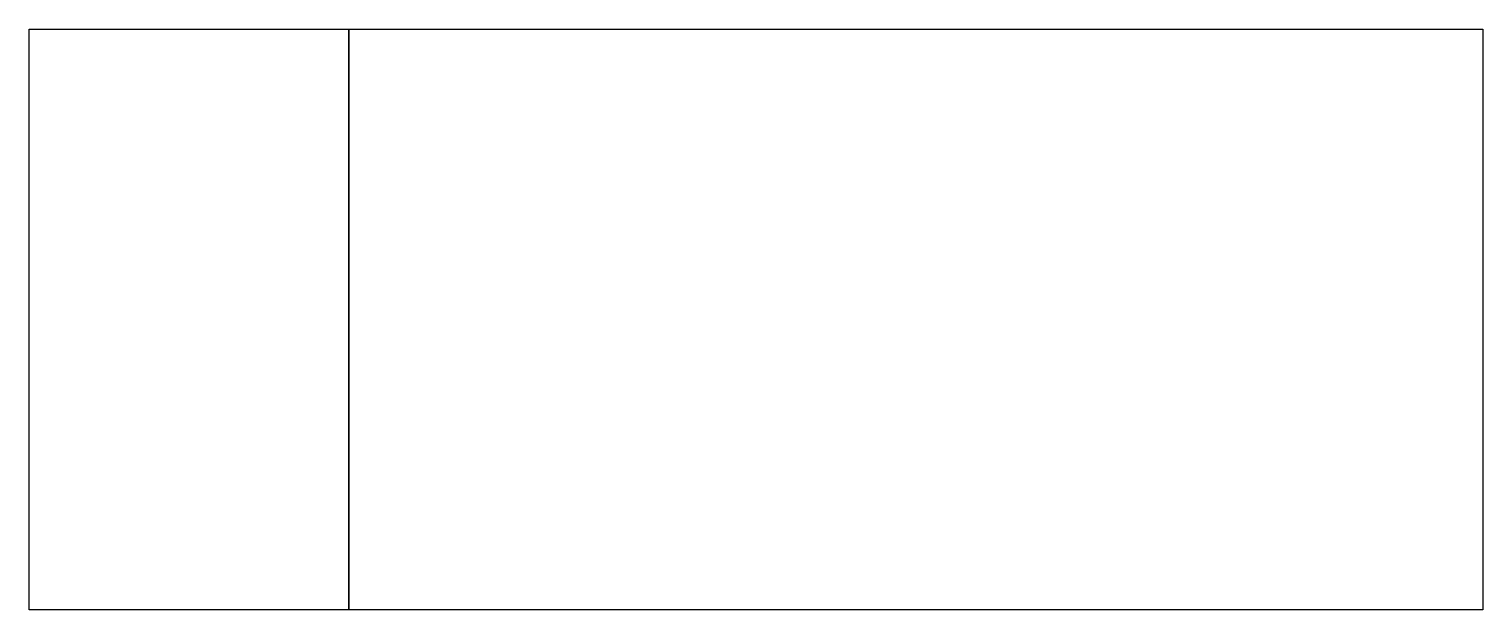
# Model space of a CAD drawing. Header units: millimetres. Extents: x -1000 to 1000, y -400 to 400.
import ezdxf

# ---------------------------------------------------------------- set-up
doc = ezdxf.new("R2010")
doc.units = ezdxf.units.MM
doc.header["$LTSCALE"] = 0.001

msp = doc.modelspace()

# ---------------------------------------------------------------- linework, layer by layer
for points in [[(-1000, 400), (-560, 400), (-560, -400), (-1000, -400)], [(-560, 400), (1000, 400), (1000, -400), (-560, -400)]]:
    msp.add_lwpolyline(points, close=True)

doc.saveas('drawing.dxf')
